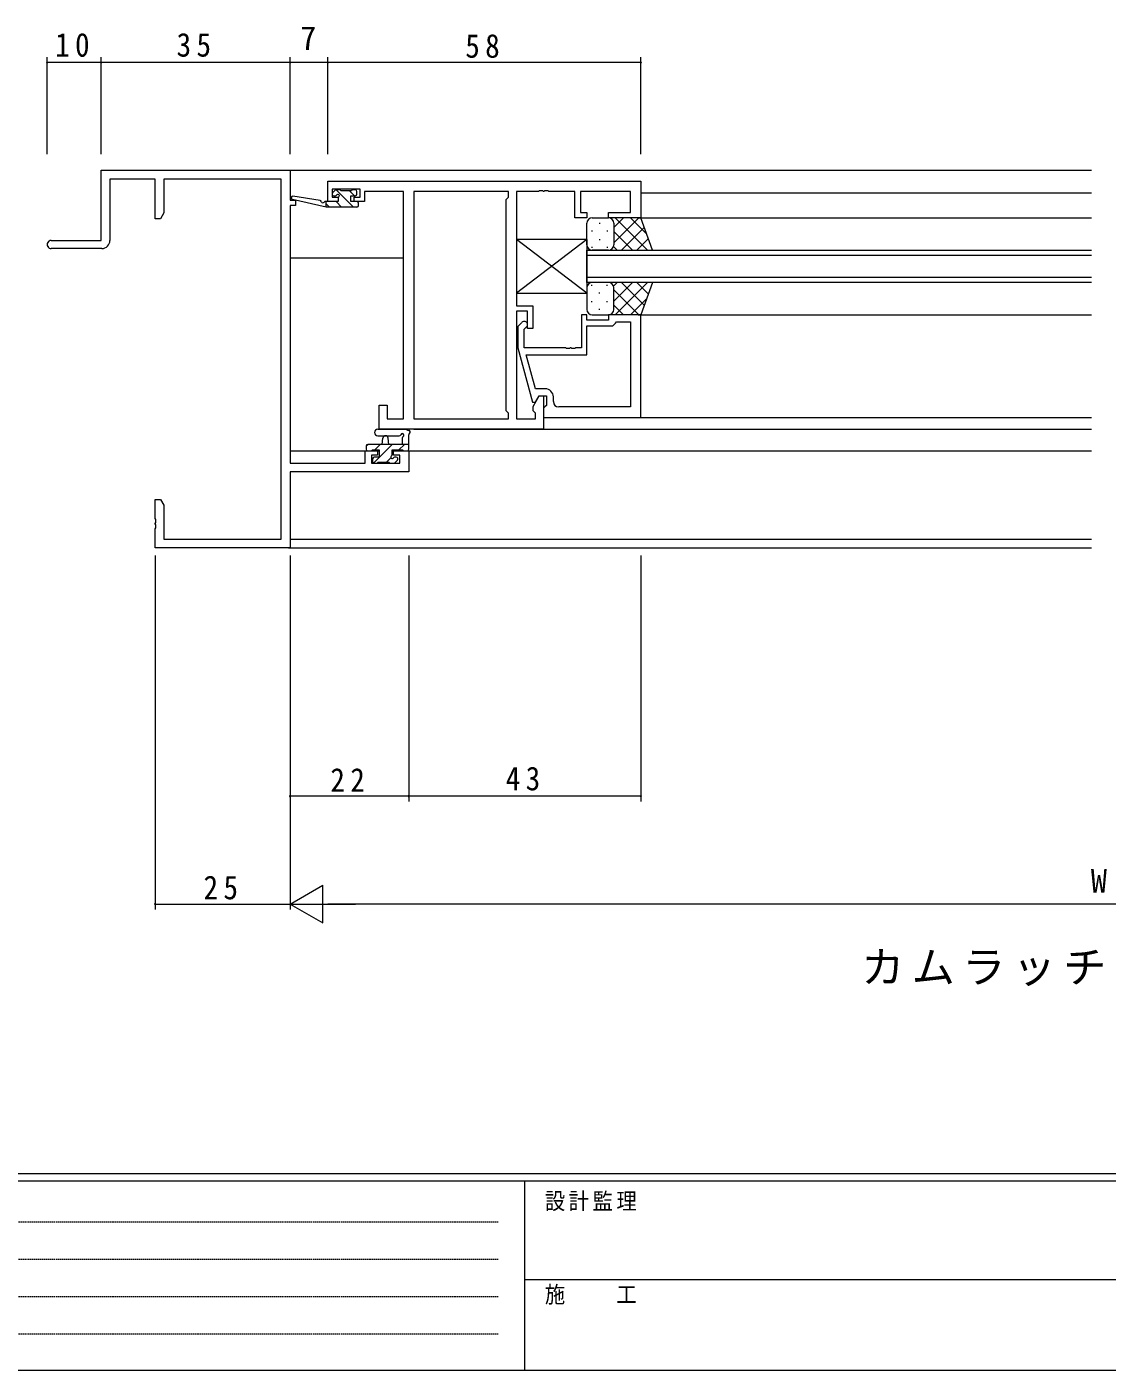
# Model space of a CAD drawing. Units: millimetres on the paper. Extents: x -397 to 397, y -282 to 282.
# Drawn here: x -228.5 to -28.3, y -282.1 to -33.1 of the extents above; entities that cross this region are included whole.
import ezdxf
from ezdxf.enums import TextEntityAlignment as Align

# ---------------------------------------------------------------- set-up
doc = ezdxf.new("R2010")
doc.units = ezdxf.units.MM
doc.linetypes.add('USER1', pattern=[0.375, 0.25, -0.125])
for name, color, linetype, lineweight in [('0-1_YKK_ZWAK', 7, 'Continuous', 18), ('0-3_YKK_11', 7, 'Continuous', 18), ('0-4_YKK_12', 2, 'Continuous', 18), ('0-5_YKK_13', 4, 'Continuous', 18), ('0-6_YKK_D', 6, 'Continuous', 18)]:
    doc.layers.add(name, color=color, linetype=linetype, lineweight=lineweight)
doc.layers.add('0-2_USER1', color=7, linetype='Continuous')
doc.styles.add('ＭＳ ゴシック', font='')
doc.styles.get('ＭＳ ゴシック').set_extended_font_data('MS Gothic')

msp = doc.modelspace()

# ---------------------------------------------------------------- linework, layer by layer
at = {"layer": '0-1_YKK_ZWAK'}
for p, q in [((376.092, -245.7), (-393.908, -245.7)), ((338.292, -247.1), (-393.908, -247.1)), ((-136.308, -247.1), (-136.308, -282.1)), ((-136.308, -265.299), (-7.508, -265.299)), ((-393.908, -282.1), (338.292, -282.1))]:
    msp.add_line(p, q, dxfattribs=at)
at = {"layer": '0-1_YKK_ZWAK', "linetype": 'USER1'}
for p, q in [((-389.31, -254.612), (-141.117, -254.612)), ((-389.31, -261.541), (-141.117, -261.541)), ((-389.31, -268.47), (-141.117, -268.47)), ((-389.31, -275.398), (-141.117, -275.398))]:
    msp.add_line(p, q, dxfattribs=at)
at = {"layer": '0-3_YKK_11'}
for p, q in [((-214.759, -59.7), (-179.759, -59.7)), ((-214.759, -72.7), (-214.759, -59.7)), ((-179.759, -59.7), (-179.759, -65.2)), ((-213.129, -61.33), (-213.129, -72.7)), ((-204.759, -61.33), (-213.129, -61.33)), ((-204.759, -68.7), (-204.759, -61.33)), ((-203.129, -61.33), (-203.129, -67.609)), ((-181.389, -61.33), (-203.129, -61.33)), ((-181.389, -128.07), (-181.389, -61.33)), ((-172.759, -65.5), (-172.759, -61.7)), ((-172.759, -61.7), (-114.759, -61.7)), ((-114.759, -61.7), (-114.759, -68.5)), ((-171.959, -63.2), (-171.959, -64.7)), ((-166.759, -63.2), (-171.959, -63.2)), ((-171.959, -64.7), (-170.859, -64.7)), ((-170.859, -64.7), (-170.859, -65.5)), ((-167.859, -64.7), (-166.759, -64.7)), ((-167.859, -65.5), (-167.859, -64.7)), ((-166.759, -64.7), (-166.759, -63.2)), ((-165.959, -63.63), (-165.959, -64.43)), ((-158.759, -63.63), (-165.959, -63.63)), ((-165.959, -64.43), (-165.959, -65.5)), ((-158.759, -105.77), (-158.759, -63.63)), ((-156.829, -63.63), (-156.829, -105.77)), ((-139.259, -63.63), (-156.829, -63.63)), ((-156.829, -63.63), (-156.829, -105.77)), ((-139.689, -65.13), (-139.259, -64.7)), ((-139.259, -64.7), (-139.259, -63.63)), ((-137.759, -63.63), (-137.759, -84.8)), ((-133.717, -63.63), (-137.759, -63.63)), ((-133.534, -63.51), (-133.717, -63.63)), ((-132.984, -63.51), (-133.534, -63.51)), ((-132.801, -63.63), (-132.984, -63.51)), ((-132.717, -63.63), (-132.801, -63.63)), ((-132.534, -63.51), (-132.717, -63.63)), ((-131.984, -63.51), (-132.534, -63.51)), ((-131.801, -63.63), (-131.984, -63.51)), ((-126.959, -63.63), (-131.801, -63.63)), ((-126.959, -68.5), (-126.959, -63.63)), ((-125.959, -63.63), (-125.959, -67.5)), ((-116.689, -63.63), (-125.959, -63.63)), ((-116.689, -67.5), (-116.689, -63.63)), ((-179.759, -65.2), (-178.759, -65.2)), ((-179.759, -66.2), (-179.759, -113.97)), ((-178.759, -66.2), (-179.759, -66.2)), ((-178.759, -65.2), (-178.759, -66.2)), ((-170.859, -65.5), (-172.759, -65.5)), ((-165.959, -65.5), (-167.859, -65.5)), ((-139.689, -104.27), (-139.689, -65.13)), ((-203.759, -68.7), (-204.759, -68.7)), ((-203.129, -67.609), (-203.759, -68.7)), ((-124.759, -68.5), (-126.959, -68.5)), ((-125.959, -67.5), (-124.759, -67.5)), ((-124.759, -67.5), (-124.759, -68.5)), ((-120.759, -67.5), (-116.689, -67.5)), ((-120.759, -68.5), (-120.759, -67.5)), ((-114.759, -68.5), (-120.759, -68.5)), ((-224.009, -72.7), (-214.759, -72.7)), ((-214.629, -74.2), (-224.009, -74.2)), ((-137.759, -84.8), (-134.759, -84.8)), ((-137.759, -85.8), (-137.759, -105.77)), ((-135.759, -85.8), (-137.759, -85.8)), ((-135.759, -89), (-135.759, -85.8)), ((-134.759, -84.8), (-134.759, -89)), ((-125.759, -86.5), (-125.759, -92.6)), ((-124.759, -86.5), (-125.759, -86.5)), ((-124.759, -87.5), (-124.759, -86.5)), ((-120.759, -86.5), (-120.759, -87.5)), ((-114.759, -86.5), (-120.759, -86.5)), ((-114.759, -105.5), (-114.759, -86.5)), ((-136.783, -87.876), (-137.559, -88.651)), ((-137.559, -88.651), (-137.559, -92.597)), ((-136.359, -89.149), (-135.935, -88.724)), ((-136.359, -92.6), (-136.359, -89.149)), ((-134.759, -89), (-135.759, -89)), ((-120.759, -87.5), (-124.759, -87.5)), ((-124.759, -88.5), (-119.959, -88.5)), ((-124.759, -93.9), (-124.759, -88.5)), ((-119.959, -88.5), (-119.459, -88)), ((-119.459, -88), (-119.259, -87.8)), ((-119.259, -87.8), (-116.689, -87.8)), ((-116.689, -87.8), (-116.689, -103.57)), ((-116.689, -87.8), (-116.689, -103.57)), ((-137.559, -92.597), (-134.852, -102.7)), ((-128.717, -92.6), (-136.359, -92.6)), ((-135.968, -93.9), (-124.759, -93.9)), ((-134.279, -100.2), (-135.968, -93.9)), ((-128.534, -92.72), (-128.717, -92.6)), ((-127.984, -92.72), (-128.534, -92.72)), ((-127.801, -92.6), (-127.984, -92.72)), ((-127.717, -92.6), (-127.801, -92.6)), ((-127.534, -92.72), (-127.717, -92.6)), ((-126.984, -92.72), (-127.534, -92.72)), ((-126.801, -92.6), (-126.984, -92.72)), ((-125.759, -92.6), (-126.801, -92.6)), ((-134.689, -103.457), (-133.559, -101.5)), ((-132.459, -100.2), (-134.279, -100.2)), ((-134.252, -102.7), (-133.559, -101.5)), ((-133.559, -101.5), (-132.759, -101.5)), ((-133.559, -101.5), (-132.259, -101.5)), ((-132.759, -101.5), (-132.759, -107.7)), ((-132.259, -101.5), (-132.259, -103.3)), ((-130.959, -102.57), (-130.959, -101.7)), ((-163.259, -103.2), (-161.759, -103.2)), ((-163.259, -107.7), (-163.259, -103.2)), ((-161.759, -103.2), (-161.759, -105.77)), ((-139.259, -104.7), (-139.689, -104.27)), ((-134.852, -102.7), (-134.252, -102.7)), ((-134.689, -104.27), (-134.689, -103.457)), ((-134.259, -104.7), (-134.689, -104.27)), ((-132.459, -103.5), (-132.759, -103.8)), ((-132.759, -103.8), (-132.759, -105.5)), ((-132.259, -103.3), (-132.459, -103.5)), ((-116.689, -103.57), (-129.959, -103.57)), ((-161.759, -105.77), (-158.759, -105.77)), ((-156.829, -105.77), (-139.259, -105.77)), ((-139.259, -105.77), (-139.259, -104.7)), ((-137.759, -105.77), (-134.259, -105.77)), ((-134.259, -105.77), (-134.259, -104.7)), ((-132.759, -105.5), (-114.759, -105.5)), ((-132.759, -107.7), (-163.259, -107.7)), ((-165.859, -111.7), (-163.559, -111.7)), ((-165.859, -113.97), (-165.859, -111.7)), ((-163.559, -111.7), (-163.559, -112.5)), ((-160.559, -111.7), (-157.759, -111.7)), ((-160.559, -112.5), (-160.559, -111.7)), ((-157.759, -111.7), (-157.759, -115.6)), ((-179.759, -113.97), (-165.859, -113.97)), ((-164.659, -112.5), (-164.659, -113.97)), ((-163.559, -112.5), (-164.659, -112.5)), ((-164.659, -113.97), (-159.389, -113.97)), ((-159.389, -112.5), (-160.559, -112.5)), ((-159.389, -113.97), (-159.389, -112.5)), ((-179.759, -115.6), (-179.759, -129.7)), ((-157.759, -115.6), (-179.759, -115.6)), ((-204.759, -120.7), (-203.759, -120.7)), ((-204.759, -124.242), (-204.759, -120.7)), ((-203.759, -120.7), (-203.129, -121.791)), ((-203.129, -121.791), (-203.129, -128.07)), ((-204.639, -124.425), (-204.759, -124.242)), ((-204.639, -124.975), (-204.639, -124.425)), ((-204.759, -125.158), (-204.639, -124.975)), ((-204.759, -125.242), (-204.759, -125.158)), ((-204.639, -125.425), (-204.759, -125.242)), ((-204.759, -126.158), (-204.639, -125.975)), ((-204.759, -129.7), (-204.759, -126.158)), ((-204.639, -125.975), (-204.639, -125.425)), ((-203.129, -128.07), (-181.389, -128.07)), ((-179.759, -129.7), (-204.759, -129.7))]:
    msp.add_line(p, q, dxfattribs=at)
for centre, radius, start, end in [((-224.009, -73.45), 0.75, 89.99999, 270.00001), ((-214.629, -72.7), 1.5, 270.00001, 359.99999), ((-136.359, -88.3), 0.6, 314.99999, 135.00001), ((-132.459, -101.7), 1.5, 0.00001, 89.99999), ((-129.959, -102.57), 1, 180.00001, 269.99999)]:
    msp.add_arc(centre, radius, start, end, dxfattribs=at)
at = {"layer": '0-4_YKK_12'}
for p, q in [((-180.059, -59.7), (-31.259, -59.7)), ((-156.829, -63.9), (-156.829, -105.47)), ((-114.759, -63.9), (-31.259, -63.9)), ((-179.259, -65.107), (-179.259, -65.2)), ((-115.139, -68.5), (-31.259, -68.5)), ((-124.76, -74.5), (-31.259, -74.5)), ((-124.76, -80.5), (-124.76, -74.5)), ((-179.759, -75.9), (-158.759, -75.9)), ((-31.259, -75.5), (-124.76, -75.5)), ((-124.76, -79.5), (-31.259, -79.5)), ((-31.259, -80.5), (-124.76, -80.5)), ((-115.259, -86.5), (-31.259, -86.5)), ((-115.059, -105.5), (-31.259, -105.5)), ((-156.829, -107.7), (-31.259, -107.7)), ((-179.759, -111.7), (-163.259, -111.7)), ((-160.859, -111.7), (-31.259, -111.7)), ((-179.759, -128.07), (-31.259, -128.07)), ((-180.059, -129.7), (-31.259, -129.7))]:
    msp.add_line(p, q, dxfattribs=at)
at = {"layer": '0-5_YKK_13'}
for p, q in [((-174.172, -65.32), (-179.211, -64.504)), ((-171.373, -63.388), (-171.873, -63.888)), ((-171.661, -64.4), (-171.322, -64.4)), ((-167.977, -66.5), (-171.177, -63.3)), ((-170.561, -63.3), (-171.161, -63.3)), ((-168.361, -63.5), (-170.361, -63.5)), ((-167.832, -64.4), (-168.732, -63.5)), ((-168.461, -64.4), (-167.661, -64.4)), ((-168.461, -65.5), (-168.461, -64.4)), ((-167.661, -63.3), (-168.161, -63.3)), ((-167.361, -64.1), (-167.361, -63.6)), ((-173.059, -66.5), (-179.325, -65.093)), ((-173.059, -65.5), (-173.146, -65.486)), ((-173.059, -66.5), (-173.059, -65.5)), ((-170.861, -65.5), (-173.059, -65.5)), ((-172.467, -66.5), (-173.059, -65.908)), ((-167.361, -66.5), (-173.059, -66.5)), ((-170.222, -66.5), (-171.222, -65.5)), ((-170.861, -64.861), (-170.861, -65.5)), ((-167.361, -65.5), (-168.461, -65.5)), ((-167.061, -66.2), (-167.061, -65.8)), ((-124.759, -73.5), (-124.759, -69.5)), ((-123.759, -68.5), (-120.759, -68.5)), ((-122.396, -69.42), (-122.396, -69.62)), ((-114.759, -68.5), (-120.759, -68.5)), ((-119.759, -70.292), (-117.967, -68.5)), ((-119.759, -73.12), (-115.139, -68.5)), ((-119.759, -69.5), (-119.759, -73.1)), ((-119.491, -68.5), (-113.491, -74.5)), ((-116.662, -68.5), (-113.702, -71.461)), ((-112.616, -74.5), (-114.759, -68.5)), ((-123.811, -70.835), (-123.811, -71.035)), ((-120.981, -70.835), (-120.981, -71.035)), ((-119.759, -69.9), (-119.759, -73.5)), ((-119.759, -71.06), (-116.319, -74.5)), ((-118.311, -74.5), (-114.115, -70.304)), ((-124.759, -72.499), (-137.759, -72.499)), ((-137.759, -72.499), (-137.759, -82.499)), ((-124.759, -72.499), (-137.759, -82.499)), ((-124.759, -82.499), (-137.759, -72.499)), ((-124.759, -72.5), (-137.759, -72.5)), ((-137.759, -72.5), (-137.759, -82.5)), ((-124.759, -72.5), (-137.759, -82.5)), ((-124.759, -82.5), (-137.759, -72.5)), ((-124.759, -72.499), (-124.759, -82.499)), ((-124.759, -72.5), (-124.759, -82.5)), ((-123.811, -73.865), (-123.811, -74.065)), ((-120.759, -74.5), (-123.759, -74.5)), ((-122.396, -72.45), (-122.396, -72.65)), ((-120.981, -73.865), (-120.981, -74.065)), ((-120.759, -74.5), (-112.616, -74.5)), ((-119.816, -73.832), (-119.148, -74.5)), ((-115.482, -74.5), (-113.37, -72.388)), ((-124.759, -81.5), (-124.759, -85.5)), ((-123.811, -81.135), (-123.811, -80.935)), ((-120.759, -80.5), (-123.759, -80.5)), ((-120.981, -81.135), (-120.981, -80.935)), ((-112.616, -80.5), (-120.759, -80.5)), ((-119.816, -81.168), (-119.148, -80.5)), ((-119.759, -83.94), (-116.319, -80.5)), ((-119.759, -85.1), (-119.759, -81.5)), ((-119.759, -81.88), (-115.139, -86.5)), ((-119.759, -85.5), (-119.759, -81.9)), ((-119.491, -86.5), (-113.491, -80.5)), ((-118.311, -80.5), (-114.115, -84.696)), ((-115.482, -80.5), (-113.37, -82.612)), ((-112.616, -80.5), (-114.759, -86.5)), ((-137.759, -82.499), (-124.759, -82.499)), ((-137.759, -82.5), (-124.759, -82.5)), ((-123.811, -84.165), (-123.811, -83.965)), ((-122.396, -82.55), (-122.396, -82.35)), ((-120.981, -84.165), (-120.981, -83.965)), ((-116.662, -86.5), (-113.702, -83.539)), ((-123.759, -86.5), (-120.759, -86.5)), ((-122.396, -85.58), (-122.396, -85.38)), ((-114.759, -86.5), (-120.759, -86.5)), ((-119.759, -84.708), (-117.967, -86.5)), ((-163.487, -107.7), (-158.325, -107.7)), ((-163.487, -108.9), (-159.526, -108.903)), ((-162.659, -110.5), (-162.557, -109.356)), ((-161.459, -110.5), (-161.561, -109.356)), ((-158.959, -109.32), (-158.959, -110.5)), ((-157.759, -111.4), (-157.759, -108.72)), ((-165.299, -110.5), (-165.659, -110.86)), ((-165.659, -110.8), (-165.659, -111.4)), ((-157.759, -110.5), (-165.359, -110.5)), ((-165.359, -111.7), (-164.759, -111.7)), ((-164.559, -111.5), (-163.259, -111.5)), ((-160.809, -110.5), (-164.283, -113.973)), ((-163.054, -110.5), (-164.054, -111.5)), ((-163.259, -111.5), (-163.259, -112.9)), ((-160.859, -111.5), (-158.859, -111.5)), ((-160.859, -112.439), (-160.859, -111.5)), ((-158.564, -110.5), (-159.564, -111.5)), ((-158.659, -111.7), (-158.059, -111.7)), ((-164.459, -113.2), (-164.459, -113.7)), ((-163.259, -112.9), (-164.159, -112.9)), ((-164.159, -114), (-163.659, -114)), ((-163.459, -113.8), (-161.359, -113.8)), ((-161.08, -113.016), (-161.864, -113.8)), ((-161.159, -114), (-160.559, -114)), ((-160.059, -112.9), (-160.398, -112.9)), ((-160.347, -113.912), (-159.847, -113.412))]:
    msp.add_line(p, q, dxfattribs=at)
for centre, radius, start, end in [((-179.259, -64.8), 0.3, 80.80246, 257.34138), ((-171.661, -64.1), 0.3, 135, 270), ((-171.161, -63.6), 0.3, 90, 135), ((-171.322, -64.1), 0.3, 270, 326.94427), ((-170.861, -64.4), 0.25, 303.05573, 146.94427), ((-170.561, -64.861), 0.3, 123.05573, 180), ((-170.561, -63.5), 0.2, 0, 90), ((-168.161, -63.5), 0.2, 90, 180), ((-167.661, -63.6), 0.3, 0, 90), ((-167.661, -64.1), 0.3, 270, 0), ((-174.22, -65.616), 0.3, 20.80246, 80.80246), ((-173.659, -65.403), 0.3, 200.80246, 320.80246), ((-173.194, -65.782), 0.3, 80.80246, 140.80246), ((-167.361, -65.8), 0.3, 0, 90), ((-167.361, -66.2), 0.3, 270, 0), ((-123.759, -69.5), 1, 90, 180), ((-120.759, -69.5), 1, 0, 90), ((-120.759, -69.5), 1, 0, 90), ((-123.759, -73.5), 1, 180, 270), ((-120.759, -73.5), 1, 270, 0), ((-120.759, -73.5), 1, 270, 0), ((-123.759, -81.5), 1, 90, 180), ((-120.759, -81.5), 1, 0, 90), ((-120.759, -81.5), 1, 0, 90), ((-123.759, -85.5), 1, 180, 270), ((-120.759, -85.5), 1, 270, 0), ((-120.759, -85.5), 1, 270, 0), ((-163.487, -108.3), 0.6, 89.95977, 269.95977), ((-162.059, -109.4), 0.5, 5.09207, 174.90793), ((-159.526, -108.603), 0.3, 269.95977, 340.81024), ((-158.959, -108.8), 0.3, 300, 160.81024), ((-158.659, -109.32), 0.3, 120, 180), ((-158.325, -108), 0.3, 40.52878, 90), ((-157.869, -107.61), 0.3, 220.52878, 280.52878), ((-157.759, -108.2), 0.3, 300, 100.52878), ((-157.459, -108.72), 0.3, 120, 180), ((-165.359, -110.8), 0.3, 90, 180), ((-165.359, -111.4), 0.3, 180, 270), ((-164.759, -111.5), 0.2, 270, 0), ((-158.659, -111.5), 0.2, 180, 270), ((-158.059, -111.4), 0.3, 270, 0), ((-164.159, -113.2), 0.3, 90, 180), ((-164.159, -113.7), 0.3, 180, 270), ((-163.659, -113.8), 0.2, 270, 0), ((-161.159, -113.8), 0.2, 180, 270), ((-160.859, -112.9), 0.25, 123.05573, 326.94427), ((-161.159, -112.439), 0.3, 303.05573, 0), ((-160.398, -113.2), 0.3, 90, 146.94427), ((-160.559, -113.7), 0.3, 270, 315), ((-160.059, -113.2), 0.3, 315, 90)]:
    msp.add_arc(centre, radius, start, end, dxfattribs=at)
at = {"layer": '0-6_YKK_D'}
for p, q in [((-224.759, -56.7), (-224.759, -38.7)), ((-214.759, -39.7), (-224.759, -39.7)), ((-214.759, -56.7), (-214.759, -38.7)), ((-214.759, -56.7), (-214.759, -38.7)), ((-179.759, -39.7), (-214.759, -39.7)), ((-179.759, -56.7), (-179.759, -38.7)), ((-179.759, -56.7), (-179.759, -38.7)), ((-172.759, -39.7), (-179.759, -39.7)), ((-172.759, -56.7), (-172.759, -38.7)), ((-172.759, -56.7), (-172.759, -38.7)), ((-114.759, -39.7), (-172.759, -39.7)), ((-114.759, -56.7), (-114.759, -38.7)), ((-204.759, -131.07), (-204.759, -196.7)), ((-179.759, -131.07), (-179.759, -196.7)), ((-179.759, -131.07), (-179.759, -176.7)), ((-179.759, -131.07), (-179.759, -196.7)), ((-157.759, -131.07), (-157.759, -176.7)), ((-157.759, -131.07), (-157.759, -176.7)), ((-114.759, -131.07), (-114.759, -176.7)), ((-157.759, -175.7), (-179.759, -175.7)), ((-114.759, -175.7), (-157.759, -175.7)), ((-179.759, -195.7), (-173.697, -192.2)), ((-173.697, -199.2), (-173.697, -192.2)), ((-204.759, -195.7), (-179.759, -195.7)), ((-179.759, -195.7), (-167.635, -195.7)), ((-179.759, -195.7), (-173.697, -199.2)), ((113.241, -195.7), (-172.759, -195.7))]:
    msp.add_line(p, q, dxfattribs=at)
for centre, start, end in [((-224.759, -39.7), 0, 180), ((-224.759, -39.7), 180, 0), ((-214.759, -39.7), 0, 180), ((-214.759, -39.7), 0, 180), ((-214.759, -39.7), 180, 0), ((-214.759, -39.7), 180, 0), ((-179.759, -39.7), 0, 180), ((-179.759, -39.7), 0, 180), ((-179.759, -39.7), 180, 0), ((-179.759, -39.7), 180, 0), ((-172.759, -39.7), 0, 180), ((-172.759, -39.7), 0, 180), ((-172.759, -39.7), 180, 0), ((-172.759, -39.7), 180, 0), ((-114.759, -39.7), 0, 180), ((-114.759, -39.7), 180, 0), ((-179.759, -175.7), 0, 180), ((-179.759, -175.7), 180, 0), ((-157.759, -175.7), 0, 180), ((-157.759, -175.7), 0, 180), ((-157.759, -175.7), 180, 0), ((-157.759, -175.7), 180, 0), ((-114.759, -175.7), 0, 180), ((-114.759, -175.7), 180, 0), ((-204.759, -195.7), 0, 180), ((-204.759, -195.7), 180, 0)]:
    msp.add_arc(centre, 0.106, start, end, dxfattribs=at)

# ---------------------------------------------------------------- texts
at = {"layer": '0-1_YKK_ZWAK', "char_height": 3.079, "attachment_point": 7, "style": 'ＭＳ ゴシック'}
for s, insert in [('\\T1.17;\\W0.9;設計監理', (-132.539, -252.633)), ('\\T1.17;\\W0.9;施\u3000\u3000工', (-132.539, -269.954))]:
    msp.add_mtext(s, dxfattribs=dict(at, insert=insert))
at = {"layer": '0-2_USER1', "insert": (-73.926, -210.908), "char_height": 5.865, "attachment_point": 7, "style": 'ＭＳ ゴシック'}
msp.add_mtext('\\T1.17;カムラッチハンドル', dxfattribs=at)
at = {"layer": '0-6_YKK_D', "color": 7, "style": 'ＭＳ ゴシック'}
for s, p in [('7', (-177.859, -38.7)), ('W', (-31.359, -194.9))]:
    msp.add_text(s, height=4.399, dxfattribs=at).set_placement(p, align=Align.BOTTOM_LEFT)
at = {"layer": '0-6_YKK_D', "color": 7, "char_height": 4.399, "attachment_point": 7, "style": 'ＭＳ ゴシック'}
for s, insert in [('\\T1.37;\\W0.9;10', (-223.279, -38.7)), ('\\T1.37;\\W0.9;35', (-200.779, -38.7)), ('\\T1.37;\\W0.9;58', (-147.279, -38.9)), ('\\T1.37;\\W0.9;22', (-172.279, -174.9)), ('\\T1.37;\\W0.9;43', (-139.779, -174.7)), ('\\T1.37;\\W0.9;25', (-195.779, -194.9))]:
    msp.add_mtext(s, dxfattribs=dict(at, insert=insert))

doc.saveas('drawing.dxf')
